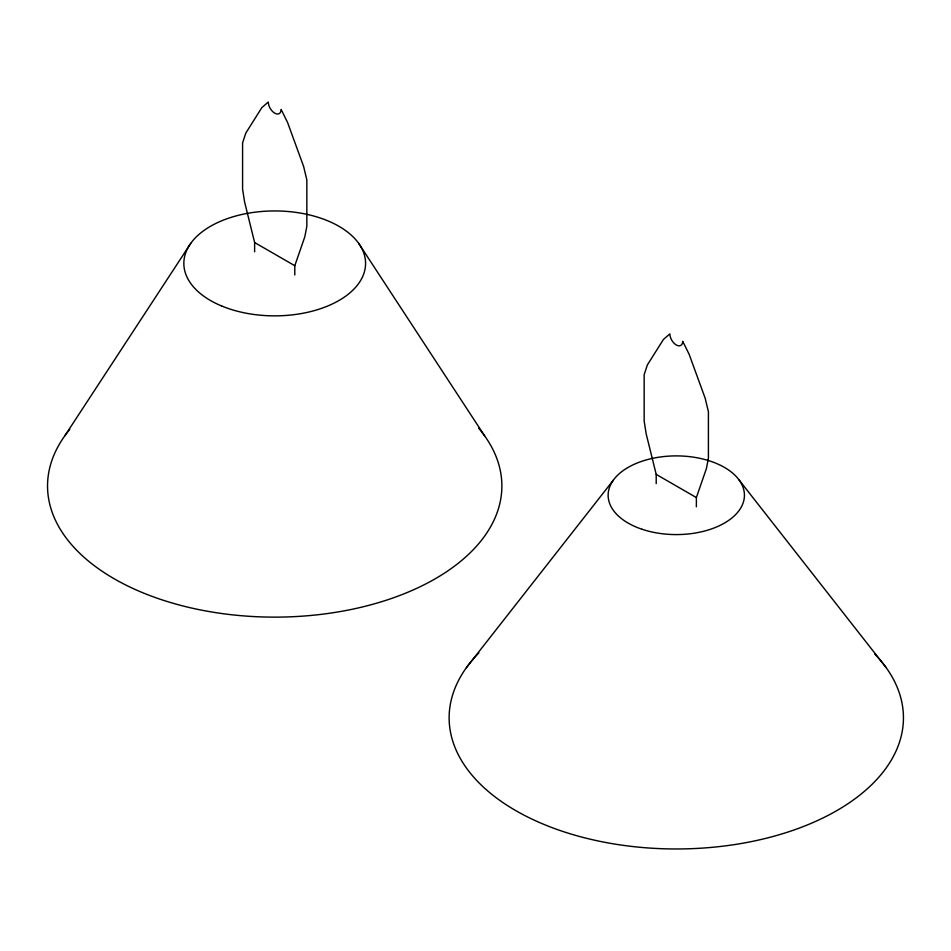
<?xml version="1.0" encoding="UTF-8"?>
<svg xmlns="http://www.w3.org/2000/svg" width="951" height="951" viewBox="0 0 951 951"><rect width="100%" height="100%" fill="white"/><g stroke="black" fill="none" stroke-linecap="round" stroke-linejoin="round"><path stroke-width="1.43" d="M294.798 274.994L294.798 265.721L304.831 236.74L306.84 226.302L306.84 179.929L303.631 166.484L287.559 122.429L281.139 109.448A9.082 5.242 60 0 1 274.708 113.157A9.082 5.242 60 0 1 268.289 102.03L261.858 107.594L245.798 133.092L242.588 142.84L242.588 189.201L244.597 201.957L254.63 242.529L254.63 251.801M696.37 506.835L696.37 497.563L706.403 468.581L708.412 458.144L708.412 411.771L705.202 398.326L689.142 354.283L682.711 341.29A9.082 5.242 60 0 1 676.292 344.999A9.082 5.242 60 0 1 669.861 333.872L663.441 339.436L647.369 364.946L644.16 374.682L644.16 421.055L646.169 433.799L656.202 474.383L656.202 483.655M64.846 435.784L190.771 243.325M466.418 667.626L613.324 480.184M254.63 242.529L294.798 265.721M656.202 474.383L696.37 497.563M739.248 480.184L886.154 667.626M358.658 243.325L484.582 435.784M874.682 653.943A227.158 131.155 0 0 1 675.269 848.97A227.158 131.155 0 0 1 478.888 652.921M478.745 428.319A227.158 131.155 0 0 1 275.731 617.128A227.158 131.155 0 0 1 69.792 429.365M642.21 529.315A68.151 39.348 0 0 0 744.431 495.245A68.151 39.348 0 0 0 642.21 461.164A68.151 39.348 0 0 0 642.21 529.315M221.785 306.044A90.868 52.46 0 0 0 365.136 268.539A90.868 52.46 0 0 0 237.215 215.615A90.868 52.46 0 0 0 221.785 306.044"/></g></svg>
